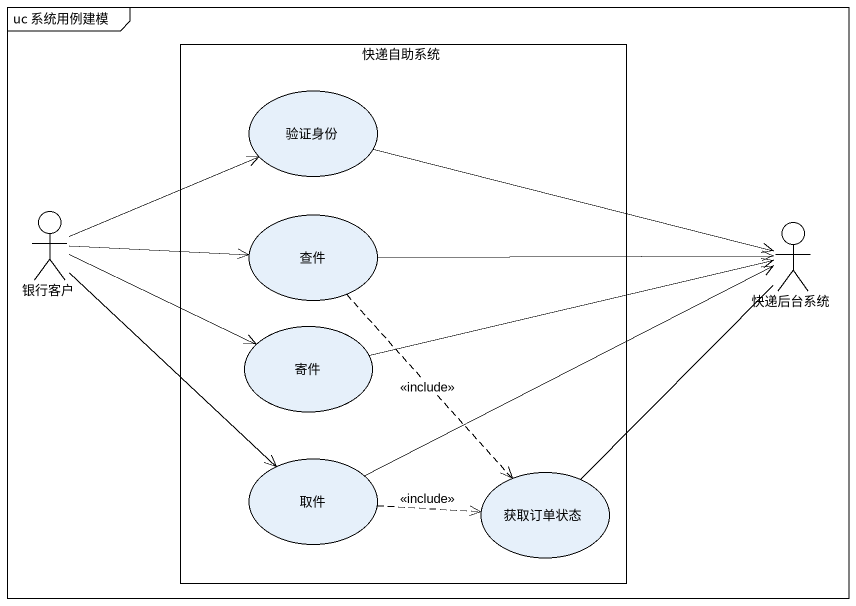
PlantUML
@startuml
mainframe uc 系统用例建模
rectangle 快递自助系统 {
  usecase 验证身份
  usecase 查件
  usecase 寄件
  usecase 取件
  usecase 获取订单状态
}
actor 银行客户
actor 快递后台系统
验证身份 -right-> 快递后台系统
银行客户 -right-> 验证身份
银行客户 -right-> 查件
银行客户 -right-> 寄件
银行客户 --> 取件
查件 -right-> 快递后台系统
查件 ..> 获取订单状态 : <<include>>
寄件 -right-> 快递后台系统
取件 -right-> 快递后台系统
取件 .right.> 获取订单状态 : <<include>>
获取订单状态 -up- 快递后台系统
@enduml
